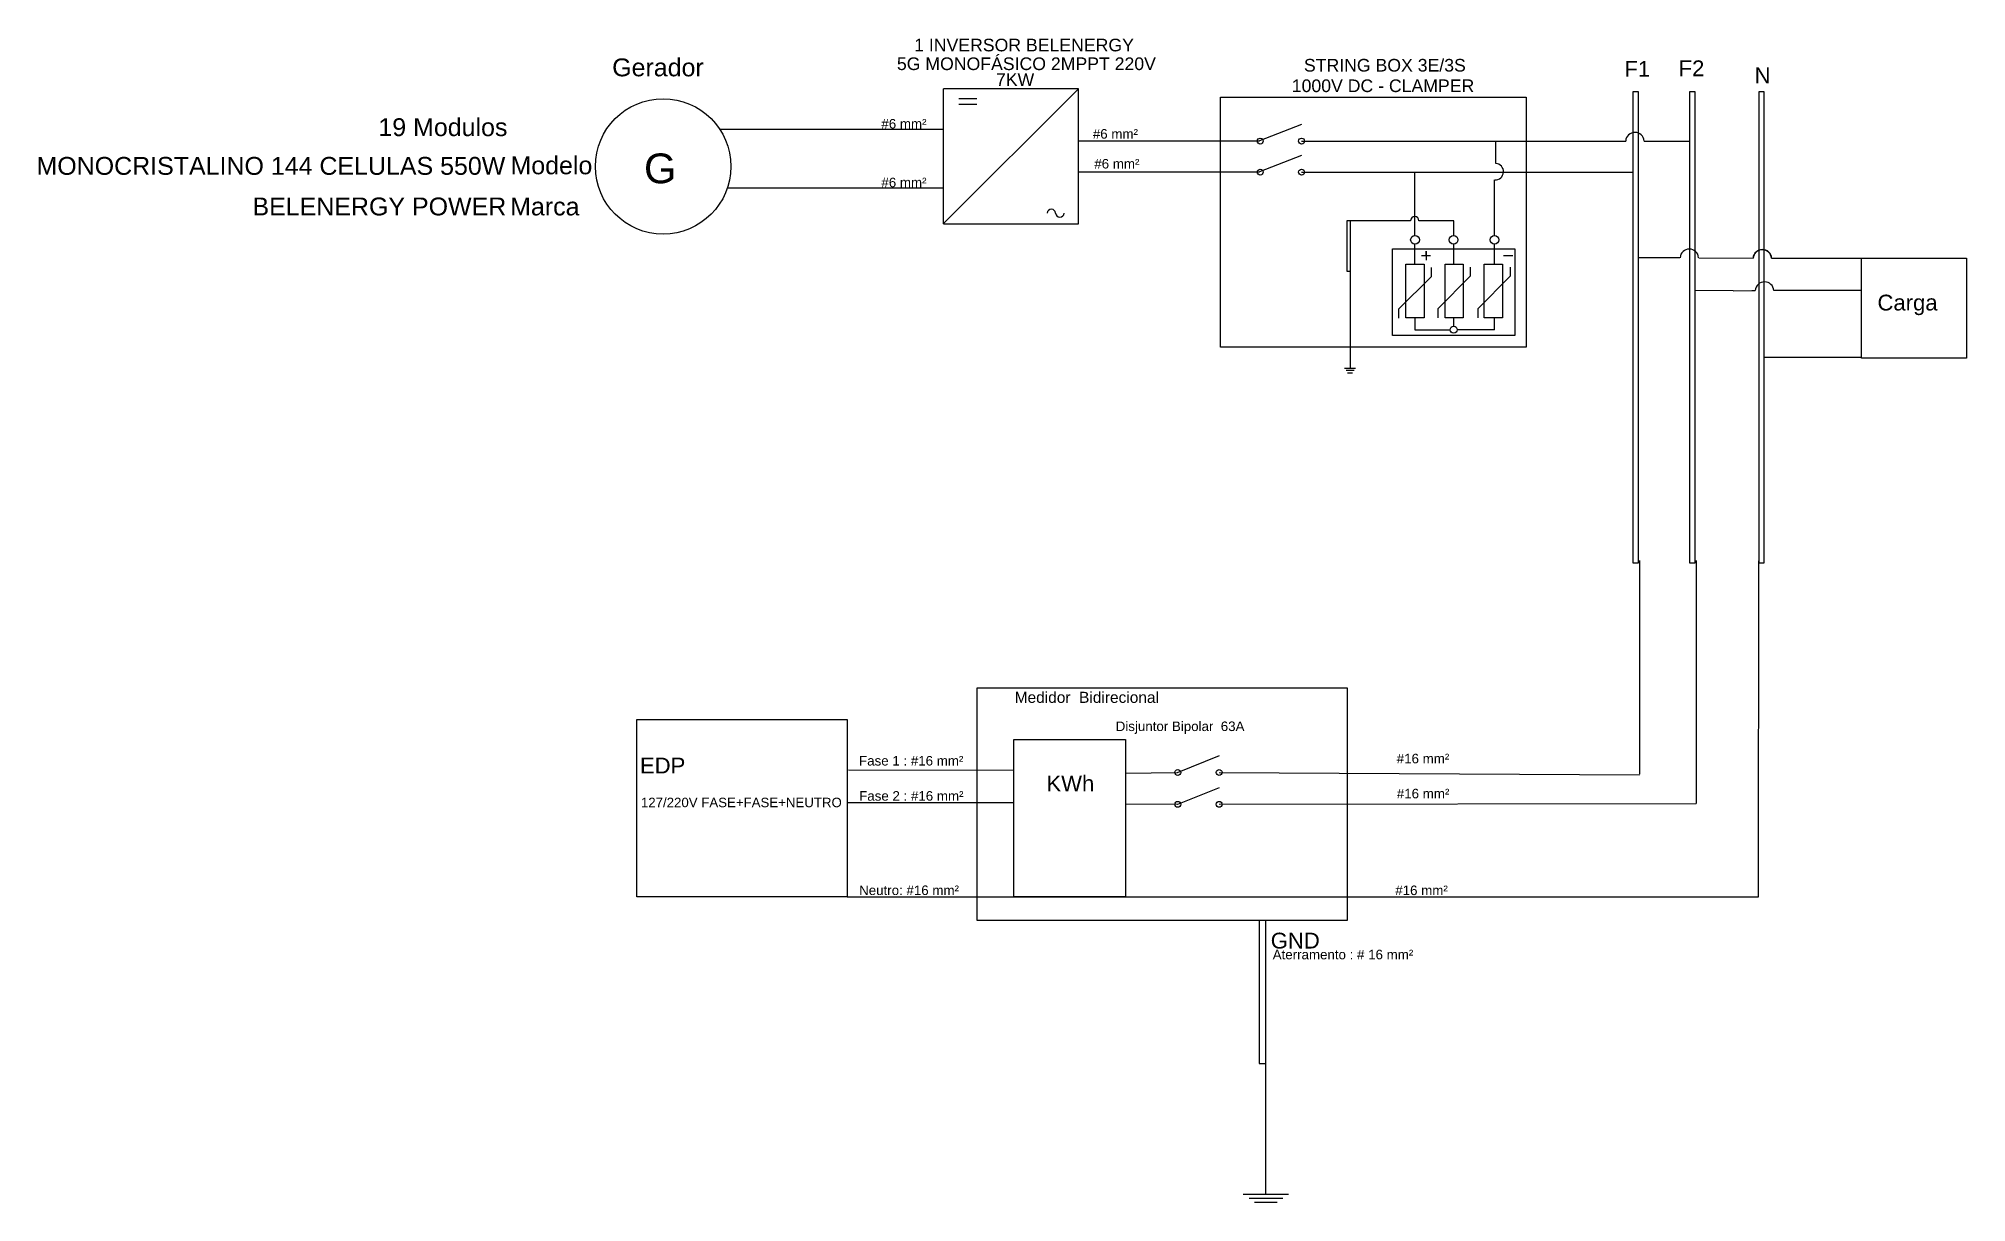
# Model space of a CAD drawing. Header units: millimetres. Extents: x 14643 to 43365, y 5441 to 22788.
import ezdxf

# ---------------------------------------------------------------- set-up
doc = ezdxf.new("R2010")
doc.units = ezdxf.units.MM
doc.styles.add('arial', font='arial.ttf')
doc.styles.get("Standard").update_dxf_attribs({"font": 'arial.ttf'})

msp = doc.modelspace()

# ---------------------------------------------------------------- linework, layer by layer
for p, q in [((30138, 22036), (28126, 22036)), ((30138, 22036), (28126, 20029)), ((28126, 20027), (28126, 22036)), ((28354, 21893), (28623, 21893)), ((30138, 20027), (30138, 22036)), ((38396, 21994), (38396, 14974)), ((38480, 21994), (38396, 21994)), ((38480, 14974), (38480, 21994)), ((39239, 21994), (39239, 16093)), ((39323, 21994), (39239, 21994)), ((39239, 21994), (39239, 14974)), ((39323, 21994), (39239, 21994)), ((39323, 16093), (39323, 21994)), ((39323, 14974), (39323, 21994)), ((40270, 21993), (40270, 16092)), ((40354, 21993), (40270, 21993)), ((40270, 21993), (40270, 14973)), ((40354, 21993), (40270, 21993)), ((40354, 16092), (40354, 21993)), ((40354, 14973), (40354, 21993)), ((28354, 21810), (28623, 21810)), ((28126, 21432), (24794, 21432)), ((30138, 21261), (32834, 21261)), ((33460, 21260), (38289, 21260)), ((36352, 20927), (36352, 21260)), ((38566, 21260), (39239, 21260)), ((30138, 20799), (32834, 20799)), ((33460, 20797), (38396, 20797)), ((35149, 19852), (35149, 20797)), ((36336, 19855), (36336, 20681)), ((28126, 20557), (24903, 20557)), ((28126, 20027), (30138, 20027)), ((35149, 19424), (35149, 19722)), ((35726, 19424), (35726, 19722)), ((36336, 19424), (36336, 19722)), ((35389, 19374), (35389, 19238)), ((35974, 19245), (35491, 18762)), ((35974, 19382), (35974, 19245)), ((36570, 19245), (36087, 18762)), ((36570, 19382), (36570, 19245)), ((39096, 19522), (38480, 19522)), ((39376, 19522), (40186, 19513)), ((40463, 19516), (41732, 19516)), ((41732, 19516), (41800, 19516)), ((35389, 19238), (34905, 18754)), ((39892, 19028), (39321, 19031)), ((39892, 19028), (40169, 19032)), ((40169, 19032), (40219, 19034)), ((40496, 19038), (41455, 19038)), ((41455, 19038), (41800, 19038)), ((34905, 18754), (34905, 18618)), ((35491, 18762), (35491, 18625)), ((36087, 18762), (36087, 18625)), ((35149, 18625), (35149, 18448)), ((35149, 18448), (35673, 18448)), ((35726, 18501), (35726, 18625)), ((36336, 18448), (35778, 18448)), ((36336, 18448), (36336, 18625)), ((40354, 18037), (41800, 18037)), ((38396, 14974), (38480, 14974)), ((38494, 15007), (38494, 11826)), ((39239, 14974), (39323, 14974)), ((39337, 15007), (39337, 11389)), ((40267, 9994), (40272, 15006)), ((40270, 14973), (40354, 14973)), ((32232, 12096), (31607, 11846)), ((26694, 11886), (26689, 11886)), ((29175, 11881), (26709, 11886)), ((31608, 11846), (30830, 11836)), ((32232, 11850), (38494, 11813)), ((32232, 11621), (31610, 11374)), ((26694, 11398), (26689, 11398)), ((29175, 11397), (26694, 11398)), ((31610, 11374), (30835, 11375)), ((32232, 11375), (39337, 11389)), ((26689, 9994), (40267, 9994))]:
    msp.add_line(p, q)
at = {"color": 1}
for p, q in [((33460, 21506), (32834, 21261)), ((33460, 21043), (32834, 20799)), ((35247, 19552), (35383, 19552)), ((35316, 19552), (35316, 19621)), ((35316, 19621), (35316, 19552)), ((35316, 19552), (35316, 19484))]:
    msp.add_line(p, q, dxfattribs=at)
at = {"color": 3}
for p, q in [((34184, 20073), (34134, 20073)), ((34134, 20073), (34134, 19323)), ((35083, 20073), (34184, 20073)), ((34184, 20073), (34184, 17876)), ((35726, 20073), (35208, 20073)), ((35726, 19855), (35726, 20073)), ((34134, 19323), (34184, 19323)), ((34098, 17876), (34265, 17876)), ((34122, 17843), (34245, 17843)), ((34146, 17808), (34217, 17808)), ((32828, 9642), (32828, 7511)), ((32929, 7511), (32929, 9642)), ((32828, 7510), (32929, 7510)), ((32929, 5568), (32929, 7511)), ((33267, 5559), (32592, 5559)), ((33182, 5500), (32677, 5500)), ((33098, 5441), (32761, 5441))]:
    msp.add_line(p, q, dxfattribs=at)
at = {"color": 18, "true_color": 0x000000}
msp.add_line((36469, 19552), (36606, 19552), dxfattribs=at)
for points in [[(32250, 21914), (36805, 21914), (36805, 18186), (32250, 18186)], [(34816, 19653), (36637, 19653), (36637, 18360), (34816, 18360)], [(35015, 19424), (35284, 19424), (35284, 18625), (35015, 18625)], [(35598, 19424), (35867, 19424), (35867, 18625), (35598, 18625)], [(36182, 19424), (36451, 19424), (36451, 18625), (36182, 18625)], [(41800, 19516), (43365, 19516), (43365, 18024), (41800, 18024)], [(28628, 13113), (34141, 13113), (34141, 9641), (28628, 9641)], [(23557, 12640), (26689, 12640), (26689, 9994), (23557, 9994)], [(29175, 12343), (30835, 12343), (30835, 9997), (29175, 9997)]]:
    msp.add_lwpolyline(points, close=True)
for centre, radius in [((23948, 20882), 1009), ((35150, 19787), 64.8), ((35724, 19788), 66.2), ((36334, 19788), 66.2), ((35726, 18448), 52.5), ((31616, 11850), 44), ((32232, 11850), 44), ((31616, 11375), 44), ((32232, 11375), 44)]:
    msp.add_circle(centre, radius)
at = {"color": 1}
for centre in [(32844, 21260), (33460, 21260), (32844, 20797), (33460, 20797)]:
    msp.add_circle(centre, 44, dxfattribs=at)
for centre, radius, start, end in [((38427, 21249), 139, 4.8424, 175.1498), ((36345, 20804), 123, 266.6155, 86.6155), ((29733, 20181), 63.4, 3.9499, 176.0501), ((29859, 20190), 63.4, 183.9499, 356.0501), ((39237, 19510), 139, 4.8257, 175.1743), ((40325, 19504), 139, 4.8263, 175.1497), ((40324, 19501), 139, 4.8263, 175.1497), ((40358, 19022), 139, 4.8263, 175.1497)]:
    msp.add_arc(centre, radius, start, end)
at = {"color": 3}
msp.add_arc((35146, 20072), 62.3, 1.3798, 178.6202, dxfattribs=at)

# ---------------------------------------------------------------- texts
for s, height, p in [('1 INVERSOR BELENERGY', 188.29, (27688, 22597)), ('5G MONOFÁSICO 2MPPT 220V', 188.29, (27431, 22318)), ('STRING BOX 3E/3S', 188.29, (33495, 22296)), ('F1', 235.4, (38269, 22218)), ('F2', 235.4, (39077, 22227)), ('7KW', 188.3, (28907, 22083)), ('1000V DC - CLAMPER', 188.29, (33314, 21990)), ('N', 235, (40209, 22122)), ('#6 mm²', 142, (27200, 21447)), ('#6 mm²', 142, (30350, 21296)), ('G', 444, (23663, 20631)), ('#6 mm²', 142, (30372, 20851)), ('#6 mm²', 142, (27200, 20572)), ('Carga', 235.4, (42040, 18735)), ('Medidor  Bidirecional', 164.76, (29186, 12887)), ('Disjuntor Bipolar  63A', 141.98, (30691, 12467)), ('EDP', 235.4, (23603, 11835)), ('Fase 1 : #16 mm²', 141.98, (26867, 11953)), ('#16 mm²', 142, (34878, 11986)), ('KWh', 235.4, (29659, 11568)), ('Fase 2 : #16 mm²', 141.98, (26869, 11429)), ('#16 mm²', 142, (34879, 11464)), ('127/220V FASE+FASE+NEUTRO', 141.22, (23617, 11332)), ('Neutro: #16 mm²', 141.98, (26868, 10023)), ('#16 mm²', 142, (34856, 10022)), ('GND', 235.4, (33000, 9226)), ('Aterramento : # 16 mm²', 141.98, (33030, 9065))]:
    msp.add_text(s, height=height).set_placement(p)
at = {"style": 'arial'}
for s, p in [('Gerador ', (23189, 22225)), ('Modelo', (21674, 20765)), ('Marca', (21669, 20152))]:
    msp.add_text(s, height=266.2, dxfattribs=at).set_placement(p)
at = {"color": 2, "style": 'arial'}
for s, height, p in [('19 Modulos', 266.2, (19706, 21334)), ('MONOCRISTALINO 144 CELULAS 550W', 266.22, (14612, 20757)), ('BELENERGY POWER', 266.22, (17830, 20152))]:
    msp.add_text(s, height=height, dxfattribs=at).set_placement(p)

doc.saveas('drawing.dxf')
